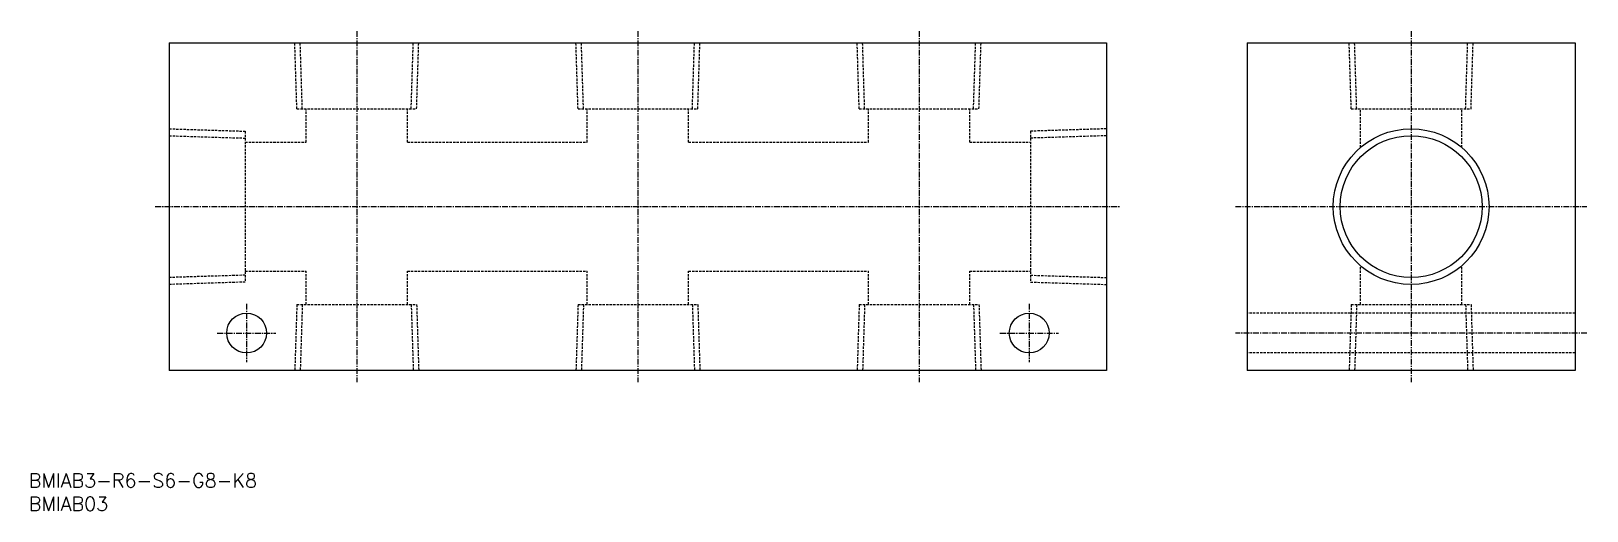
# Model space of a CAD drawing. Extents: x 1 to 333, y 0 to 102.
import ezdxf

# ---------------------------------------------------------------- set-up
doc = ezdxf.new("R2010")
doc.units = 0
doc.linetypes.add('CENTER', pattern=[2, 1.25, -0.25, 0.25, -0.25])
doc.linetypes.add('DASHED', pattern=[0.75, 0.5, -0.25])
doc.layers.get('0').update_dxf_attribs({"linetype": 'CONTINUOUS'})
doc.layers.add('CENTER', color=1, linetype='CENTER')
doc.styles.get("Standard").update_dxf_attribs({"font": 'txt.shx'})

# ---------------------------------------------------------------- blocks, each defined once
blk = doc.blocks.new('*U14')
at = {"color": 7, "linetype": 'CONTINUOUS'}
blk.add_text('BMIAB03', height=3, dxfattribs=at).set_placement((0, 0))
blk = doc.blocks.new('*U15')
at = {"color": 7, "linetype": 'CONTINUOUS'}
blk.add_text('BMIAB3-R6-S6-G8-K8', height=3, dxfattribs=at).set_placement((0, 5))

msp = doc.modelspace()

# ---------------------------------------------------------------- linework, layer by layer
at = {"color": 7, "linetype": 'CONTINUOUS'}
for p, q in [((30, 100), (230, 100)), ((30, 100), (30, 30)), ((230, 100), (230, 30)), ((260, 100), (260, 30)), ((260, 100), (330, 100)), ((330, 100), (330, 30)), ((230, 30), (30, 30)), ((330, 30), (260, 30))]:
    msp.add_line(p, q, dxfattribs=at)
at = {"color": 3, "linetype": 'DASHED'}
for p, q in [((57.220125, 85.9), (56.7795, 100)), ((58.382125, 85.9), (57.9415, 100)), ((81.617875, 85.9), (82.0585, 100)), ((82.779875, 85.9), (83.2205, 100)), ((117.220125, 85.9), (116.7795, 100)), ((118.382125, 85.9), (117.9415, 100)), ((141.617875, 85.9), (142.0585, 100)), ((142.779875, 85.9), (143.2205, 100)), ((177.220125, 85.9), (176.7795, 100)), ((178.382125, 85.9), (177.9415, 100)), ((201.617875, 85.9), (202.0585, 100)), ((202.779875, 85.9), (203.2205, 100)), ((282.220125, 85.9), (281.7795, 100)), ((283.382125, 85.9), (282.9415, 100)), ((306.617875, 85.9), (307.0585, 100)), ((307.779875, 85.9), (308.2205, 100)), ((57.220125, 85.9), (82.779875, 85.9)), ((59.2, 78.8), (59.2, 85.9)), ((80.8, 78.8), (80.8, 85.9)), ((117.220125, 85.9), (142.779875, 85.9)), ((119.2, 78.8), (119.2, 85.9)), ((140.8, 78.8), (140.8, 85.9)), ((177.220125, 85.9), (202.779875, 85.9)), ((179.2, 78.8), (179.2, 85.9)), ((200.8, 78.8), (200.8, 85.9)), ((282.220125, 85.9), (307.779875, 85.9)), ((284.2, 77.638592), (284.2, 85.9)), ((305.8, 77.638592), (305.8, 85.9)), ((30, 81.6245), (46.2, 81.11825)), ((30, 80.1455), (46.2, 79.63925)), ((46.2, 81.11825), (46.2, 48.88175)), ((230, 81.6245), (213.8, 81.11825)), ((213.8, 81.11825), (213.8, 48.88175)), ((230, 80.1455), (213.8, 79.63925)), ((46.2, 78.8), (59.2, 78.8)), ((80.8, 78.8), (119.2, 78.8)), ((140.8, 78.8), (179.2, 78.8)), ((200.8, 78.8), (213.8, 78.8)), ((46.2, 50.36075), (30, 49.8545)), ((46.2, 51.2), (59.2, 51.2)), ((59.2, 44.1), (59.2, 51.2)), ((80.8, 44.1), (80.8, 51.2)), ((80.8, 51.2), (119.2, 51.2)), ((119.2, 44.1), (119.2, 51.2)), ((140.8, 44.1), (140.8, 51.2)), ((140.8, 51.2), (179.2, 51.2)), ((179.2, 44.1), (179.2, 51.2)), ((200.8, 44.1), (200.8, 51.2)), ((200.8, 51.2), (213.8, 51.2)), ((213.8, 50.36075), (230, 49.8545)), ((284.2, 44.1), (284.2, 52.361408)), ((305.8, 44.1), (305.8, 52.361408)), ((46.2, 48.88175), (30, 48.3755)), ((213.8, 48.88175), (230, 48.3755)), ((57.220125, 44.1), (56.7795, 30)), ((57.220125, 44.1), (82.779875, 44.1)), ((58.382125, 44.1), (57.9415, 30)), ((81.617875, 44.1), (82.0585, 30)), ((82.779875, 44.1), (83.2205, 30)), ((117.220125, 44.1), (116.7795, 30)), ((117.220125, 44.1), (142.779875, 44.1)), ((118.382125, 44.1), (117.9415, 30)), ((141.617875, 44.1), (142.0585, 30)), ((142.779875, 44.1), (143.2205, 30)), ((177.220125, 44.1), (176.7795, 30)), ((177.220125, 44.1), (202.779875, 44.1)), ((178.382125, 44.1), (177.9415, 30)), ((201.617875, 44.1), (202.0585, 30)), ((202.779875, 44.1), (203.2205, 30)), ((282.220125, 44.1), (281.7795, 30)), ((282.220125, 44.1), (307.779875, 44.1)), ((283.382125, 44.1), (282.9415, 30)), ((306.617875, 44.1), (307.0585, 30)), ((307.779875, 44.1), (308.2205, 30)), ((330, 42.25), (260, 42.25)), ((330, 33.75), (260, 33.75))]:
    msp.add_line(p, q, dxfattribs=at)
at = {"color": 3, "linetype": 'CONTINUOUS'}
msp.add_circle((295, 65), 16.6245, dxfattribs=at)
at = {"color": 7, "linetype": 'CONTINUOUS'}
for centre, radius in [((295, 65), 15.1455), ((46.5, 38), 4.25), ((213.5, 38), 4.25)]:
    msp.add_circle(centre, radius, dxfattribs=at)
at = {"layer": 'CENTER', "color": 1, "linetype": 'CENTER'}
for p, q in [((70, 102.5), (70, 27.5)), ((130, 102.5), (130, 27.5)), ((190, 102.5), (190, 27.5)), ((295, 102.5), (295, 27.5)), ((27, 65), (233, 65)), ((257.5, 65), (332.5, 65)), ((46.5, 44.25), (46.5, 31.75)), ((213.5, 44.25), (213.5, 31.75)), ((40.25, 38), (52.75, 38)), ((207.25, 38), (219.75, 38)), ((332.5, 38), (257.5, 38))]:
    msp.add_line(p, q, dxfattribs=at)

# ---------------------------------------------------------------- block references
at = {"color": 7, "linetype": 'CONTINUOUS'}
for name in ['*U15', '*U14']:
    msp.add_blockref(name, (0, 0), dxfattribs=at)

doc.saveas('drawing.dxf')
